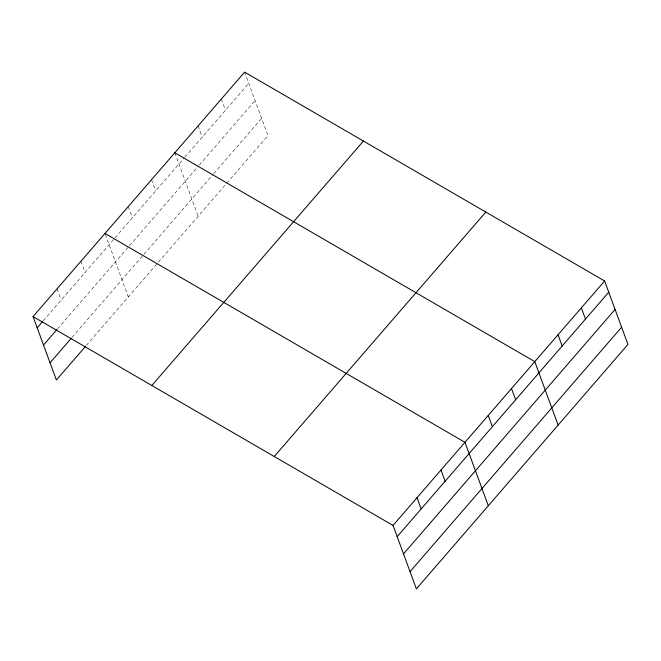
<?xml version="1.0" encoding="UTF-8"?>
<svg xmlns="http://www.w3.org/2000/svg" width="661" height="661" viewBox="0 0 661 661"><rect width="100%" height="100%" fill="white"/><g stroke="black" fill="none" stroke-linecap="round" stroke-linejoin="round"><path stroke-width="0.5" stroke-dasharray="3.31 2.48" d="M43.18 320.882L114.436 238.547M115.105 237.778L184.254 157.88M184.923 157.111L248.759 83.36M57.507 328.881L128.755 246.561M129.424 245.793L198.573 165.894M199.242 165.126L255.096 100.588M72.032 337.391L143.263 255.088M143.933 254.328L213.09 174.421M213.751 173.653L261.624 118.344M86.368 345.389L226.079 183.973M226.74 183.204L267.969 135.571L244.62 72.123M221.352 99.018L225.484 110.247M198.077 125.904L202.208 137.141M174.801 152.79L198.143 216.238M151.534 179.685L155.666 190.913M128.259 206.571L132.39 217.808M105.33 234.399L128.325 296.905M81.006 261.161L85.137 272.398M57.028 288.865L61.159 300.102"/><path stroke-width="0.99" d="M33.05 316.578L244.62 72.123L604.608 280.983L627.95 344.422L416.38 588.877L393.031 525.429L33.05 316.578L56.392 380.017L85.699 346.157M37.181 327.806L42.511 321.651M43.527 345.042L56.846 329.649M50.054 362.79L71.371 338.168M151.848 385.495L363.418 141.049M274.241 456.511L485.81 212.057M393.031 525.429L604.608 280.983M397.17 536.666L608.74 292.22M403.507 553.893L615.077 309.447M410.035 571.649L621.613 327.195M174.801 152.79L534.79 361.65L558.132 425.097M104.983 233.457L464.972 442.316L488.314 505.764M581.333 307.869L585.464 319.106M558.058 334.763L562.197 345.992M511.515 388.536L515.646 399.773M488.239 415.43L492.379 426.667M440.994 470.021L445.126 481.258M417.008 497.725L421.148 508.962"/></g></svg>
